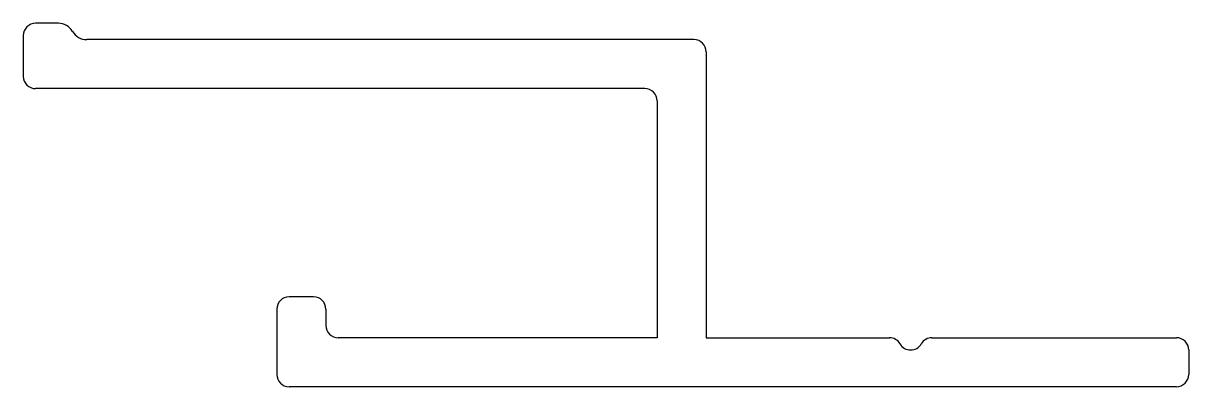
# Model space of a CAD drawing. Extents: x 897.9 to 926.4, y 524.8 to 533.7.
import ezdxf

# ---------------------------------------------------------------- set-up
doc = ezdxf.new("R2010")
doc.units = 0
doc.layers.get('0').update_dxf_attribs({"linetype": 'CONTINUOUS'})

msp = doc.modelspace()

# ---------------------------------------------------------------- linework, layer by layer
for p, q in [((898.771, 533.743), (898.214, 533.743)), ((897.914, 533.443), (897.914, 532.443)), ((914.314, 533.343), (899.464, 533.343)), ((914.614, 533.043), (914.614, 526.043)), ((913.114, 532.143), (898.214, 532.143)), ((913.414, 531.843), (913.414, 526.043)), ((905.014, 527.043), (904.414, 527.043)), ((904.114, 526.743), (904.114, 525.143)), ((905.314, 526.743), (905.314, 526.343)), ((913.414, 526.043), (905.614, 526.043)), ((914.614, 526.043), (919.095, 526.043)), ((920.134, 526.043), (926.114, 526.043)), ((926.414, 525.743), (926.414, 525.143)), ((926.114, 524.843), (904.414, 524.843))]:
    msp.add_line(p, q)
for centre, radius, start, end in [((898.214, 533.443), 0.3, 90, 180), ((898.771, 533.343), 0.4, 30, 90), ((899.464, 533.743), 0.4, 210, 270), ((914.314, 533.043), 0.3, 0, 90), ((898.214, 532.443), 0.3, 180, 270), ((913.114, 531.843), 0.3, 0, 90), ((904.414, 526.743), 0.3, 90, 180), ((905.014, 526.743), 0.3, 0, 90), ((905.614, 526.343), 0.3, 180, 270), ((919.095, 525.743), 0.3, 30, 90), ((919.614, 526.043), 0.3, 210, 330), ((920.134, 525.743), 0.3, 90, 150), ((926.114, 525.743), 0.3, 0, 90), ((904.414, 525.143), 0.3, 180, 270), ((926.114, 525.143), 0.3, 270, 0)]:
    msp.add_arc(centre, radius, start, end)

doc.saveas('drawing.dxf')
